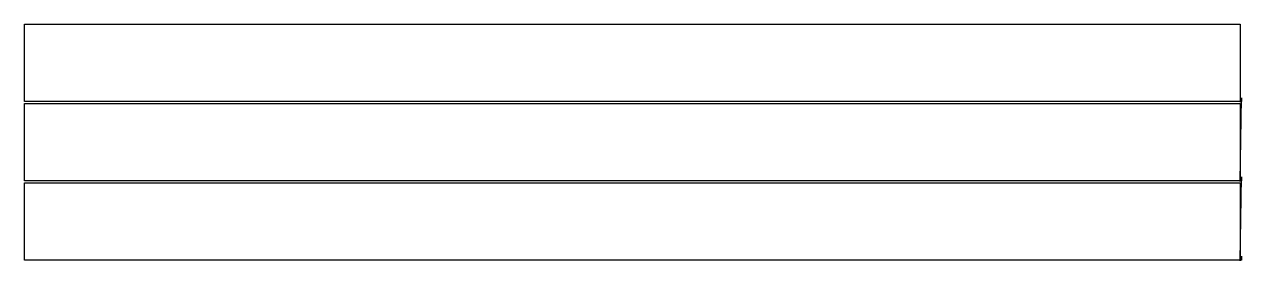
# Model space of a CAD drawing. Header units: metres. Extents: x 20 to 11985, y 15 to 2341.
import ezdxf

# ---------------------------------------------------------------- set-up
doc = ezdxf.new("R2010")
doc.units = ezdxf.units.M

msp = doc.modelspace()

# ---------------------------------------------------------------- linework, layer by layer
at = {"layer": 'TOOL_0'}
for p, q in [((20, 1580.669), (20, 2340.669)), ((20, 2340.669), (11970, 2340.669)), ((11970, 2340.669), (11970, 1580.669)), ((11970, 1580.669), (20, 1580.669)), ((20, 800.313), (20, 1560.313)), ((20, 1560.313), (11970, 1560.313)), ((11970, 795.175), (11984.995, 1618.916)), ((11984.995, 1580.019), (11970, 1580.669)), ((11970, 1580.669), (11970, 1575.531)), ((11970, 1560.313), (11970, 800.313)), ((11984.995, 1618.916), (11984.995, 1580.019)), ((11970, 14.863), (11984.995, 838.56)), ((11984.995, 838.56), (11984.995, 799.663)), ((11970, 800.313), (20, 800.313)), ((20, 20.001), (20, 780.001)), ((20, 780.001), (11970, 780.001)), ((11984.995, 799.663), (11970, 800.313)), ((11970, 800.313), (11970, 795.175)), ((11970, 780.001), (11970, 20.001)), ((11970, 20.001), (20, 20.001)), ((11984.995, 19.351), (11970, 20.001)), ((11970, 20.001), (11970, 14.863)), ((11984.995, 58.248), (11984.995, 19.351))]:
    msp.add_line(p, q, dxfattribs=at)

doc.saveas('drawing.dxf')
